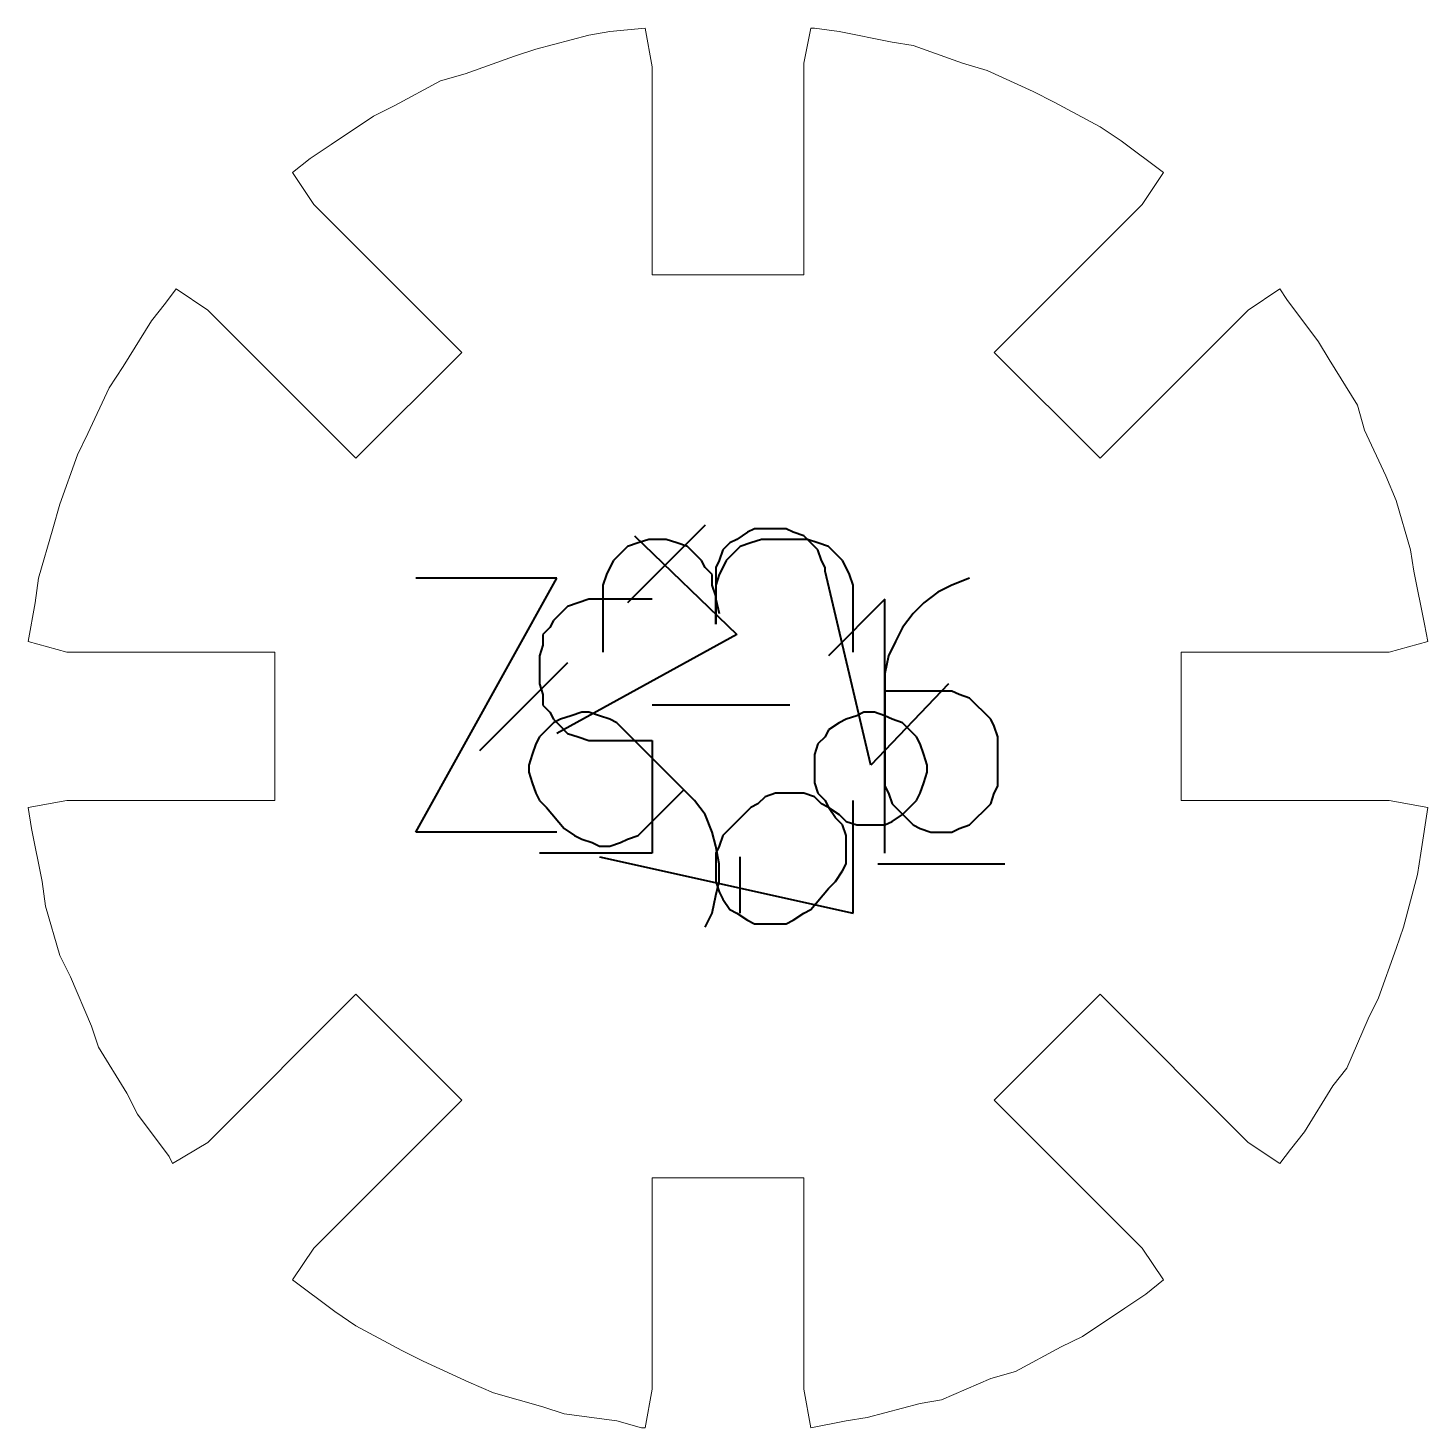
# Model space of a CAD drawing. Header units: centimetres. Extents: x -9.8 to 7.1, y -12.4 to 11.9.
# Drawn here: x -5.505 to -1.534, y -8.084 to -4.114 of the extents above; entities that cross this region are included whole.
import ezdxf

# ---------------------------------------------------------------- set-up
doc = ezdxf.new("R2010")
doc.units = ezdxf.units.CM
doc.header["$MEASUREMENT"] = 0
doc.layers.add('layer 1', color=7, linetype='Continuous')

msp = doc.modelspace()

# ---------------------------------------------------------------- linework, layer by layer
at = {"layer": 'layer 1', "color": 5, "lineweight": 13}
for points in [[(-3.85463, -4.12397), (-3.85463, -4.12397), (-3.91469, -4.13402), (-3.91469, -4.13402)], [(-3.75462, -4.11392), (-3.75462, -4.11392), (-3.85463, -4.12397), (-3.85463, -4.12397)], [(-3.73451, -4.22398), (-3.73451, -4.22398), (-3.75462, -4.11392), (-3.75462, -4.11392)], [(-3.28472, -4.11392), (-3.28472, -4.11392), (-3.30456, -4.21393), (-3.30456, -4.21393)], [(-3.27466, -4.11392), (-3.27466, -4.11392), (-3.28472, -4.11392), (-3.28472, -4.11392)], [(-3.20455, -4.12397), (-3.20455, -4.12397), (-3.27466, -4.11392), (-3.27466, -4.11392)], [(-3.05453, -4.15387), (-3.05453, -4.15387), (-3.20455, -4.12397), (-3.20455, -4.12397)], [(-3.91469, -4.13402), (-3.91469, -4.13402), (-4.06471, -4.17398), (-4.06471, -4.17398)], [(-2.99447, -4.16392), (-2.99447, -4.16392), (-3.05453, -4.15387), (-3.05453, -4.15387)], [(-2.8545, -4.21393), (-2.8545, -4.21393), (-2.99447, -4.16392), (-2.99447, -4.16392)], [(-4.12477, -4.19408), (-4.12477, -4.19408), (-4.26473, -4.24409), (-4.26473, -4.24409)], [(-4.06471, -4.17398), (-4.06471, -4.17398), (-4.12477, -4.19408), (-4.12477, -4.19408)], [(-4.26473, -4.24409), (-4.26473, -4.24409), (-4.33458, -4.26393), (-4.33458, -4.26393)], [(-3.73451, -4.814), (-3.73451, -4.814), (-3.73451, -4.22398), (-3.73451, -4.22398)], [(-3.30456, -4.21393), (-3.30456, -4.21393), (-3.30456, -4.814), (-3.30456, -4.814)], [(-2.78465, -4.23404), (-2.78465, -4.23404), (-2.8545, -4.21393), (-2.8545, -4.21393)], [(-2.65448, -4.2941), (-2.65448, -4.2941), (-2.78465, -4.23404), (-2.78465, -4.23404)], [(-4.33458, -4.26393), (-4.33458, -4.26393), (-4.46476, -4.33405), (-4.46476, -4.33405)], [(-2.59468, -4.324), (-2.59468, -4.324), (-2.65448, -4.2941), (-2.65448, -4.2941)], [(-2.46451, -4.39411), (-2.46451, -4.39411), (-2.59468, -4.324), (-2.59468, -4.324)], [(-4.52482, -4.36395), (-4.52482, -4.36395), (-4.64467, -4.44412), (-4.64467, -4.44412)], [(-4.46476, -4.33405), (-4.46476, -4.33405), (-4.52482, -4.36395), (-4.52482, -4.36395)], [(-2.40445, -4.43406), (-2.40445, -4.43406), (-2.46451, -4.39411), (-2.46451, -4.39411)], [(-4.64467, -4.44412), (-4.64467, -4.44412), (-4.70473, -4.48407), (-4.70473, -4.48407)], [(-2.28459, -4.52402), (-2.28459, -4.52402), (-2.40445, -4.43406), (-2.40445, -4.43406)], [(-4.70473, -4.48407), (-4.70473, -4.48407), (-4.75474, -4.52402), (-4.75474, -4.52402)], [(-4.75474, -4.52402), (-4.75474, -4.52402), (-4.69468, -4.61398), (-4.69468, -4.61398)], [(-2.34465, -4.61398), (-2.34465, -4.61398), (-2.28459, -4.52402), (-2.28459, -4.52402)], [(-2.28459, -4.52402), (-2.28459, -4.52402), (-2.28459, -4.52402), (-2.28459, -4.52402)], [(-4.69468, -4.61398), (-4.69468, -4.61398), (-4.27479, -5.03414), (-4.27479, -5.03414)], [(-2.76454, -5.03414), (-2.76454, -5.03414), (-2.34465, -4.61398), (-2.34465, -4.61398)], [(-3.30456, -4.814), (-3.30456, -4.814), (-3.73451, -4.814), (-3.73451, -4.814)], [(-5.08468, -4.85395), (-5.08468, -4.85395), (-5.11484, -4.89391), (-5.11484, -4.89391)], [(-4.99472, -4.91402), (-4.99472, -4.91402), (-5.08468, -4.85395), (-5.08468, -4.85395)], [(-1.95439, -4.85395), (-1.95439, -4.85395), (-2.04461, -4.91402), (-2.04461, -4.91402)], [(-1.93455, -4.88412), (-1.93455, -4.88412), (-1.95439, -4.85395), (-1.95439, -4.85395)], [(-5.11484, -4.89391), (-5.11484, -4.89391), (-5.15479, -4.94391), (-5.15479, -4.94391)], [(-4.57482, -5.33391), (-4.57482, -5.33391), (-4.99472, -4.91402), (-4.99472, -4.91402)], [(-2.04461, -4.91402), (-2.04461, -4.91402), (-2.46451, -5.33391), (-2.46451, -5.33391)], [(-1.84459, -5.00397), (-1.84459, -5.00397), (-1.93455, -4.88412), (-1.93455, -4.88412)], [(-5.15479, -4.94391), (-5.15479, -4.94391), (-5.23469, -5.07409), (-5.23469, -5.07409)], [(-4.27479, -5.03414), (-4.27479, -5.03414), (-4.57482, -5.33391), (-4.57482, -5.33391)], [(-2.46451, -5.33391), (-2.46451, -5.33391), (-2.76454, -5.03414), (-2.76454, -5.03414)], [(-1.81443, -5.05398), (-1.81443, -5.05398), (-1.84459, -5.00397), (-1.84459, -5.00397)], [(-5.23469, -5.07409), (-5.23469, -5.07409), (-5.27465, -5.13388), (-5.27465, -5.13388)], [(-1.73452, -5.18389), (-1.73452, -5.18389), (-1.81443, -5.05398), (-1.81443, -5.05398)], [(-5.27465, -5.13388), (-5.27465, -5.13388), (-5.33471, -5.26406), (-5.33471, -5.26406)], [(-1.71441, -5.254), (-1.71441, -5.254), (-1.73452, -5.18389), (-1.73452, -5.18389)], [(-5.33471, -5.26406), (-5.33471, -5.26406), (-5.36487, -5.32412), (-5.36487, -5.32412)], [(-1.65435, -5.38392), (-1.65435, -5.38392), (-1.71441, -5.254), (-1.71441, -5.254)], [(-5.36487, -5.32412), (-5.36487, -5.32412), (-5.41488, -5.46408), (-5.41488, -5.46408)], [(-1.62445, -5.45403), (-1.62445, -5.45403), (-1.65435, -5.38392), (-1.65435, -5.38392)], [(-5.41488, -5.46408), (-5.41488, -5.46408), (-5.43472, -5.53393), (-5.43472, -5.53393)], [(-1.5845, -5.594), (-1.5845, -5.594), (-1.62445, -5.45403), (-1.62445, -5.45403)], [(-5.43472, -5.53393), (-5.43472, -5.53393), (-5.47467, -5.6739), (-5.47467, -5.6739)], [(-1.57445, -5.65406), (-1.57445, -5.65406), (-1.5845, -5.594), (-1.5845, -5.594)], [(-5.47467, -5.6739), (-5.47467, -5.6739), (-5.48473, -5.74401), (-5.48473, -5.74401)], [(-1.54455, -5.80407), (-1.54455, -5.80407), (-1.57445, -5.65406), (-1.57445, -5.65406)], [(-5.48473, -5.74401), (-5.48473, -5.74401), (-5.50483, -5.85408), (-5.50483, -5.85408)], [(-1.5345, -5.85408), (-1.5345, -5.85408), (-1.54455, -5.80407), (-1.54455, -5.80407)], [(-5.50483, -5.85408), (-5.50483, -5.85408), (-5.39477, -5.88398), (-5.39477, -5.88398)], [(-1.64456, -5.88398), (-1.64456, -5.88398), (-1.5345, -5.85408), (-1.5345, -5.85408)], [(-5.39477, -5.88398), (-5.39477, -5.88398), (-4.80475, -5.88398), (-4.80475, -5.88398)], [(-4.80475, -5.88398), (-4.80475, -5.88398), (-4.80475, -6.30414), (-4.80475, -6.30414)], [(-2.23458, -6.30414), (-2.23458, -6.30414), (-2.23458, -5.88398), (-2.23458, -5.88398)], [(-2.23458, -5.88398), (-2.23458, -5.88398), (-1.64456, -5.88398), (-1.64456, -5.88398)], [(-5.39477, -6.30414), (-5.39477, -6.30414), (-5.50483, -6.32398), (-5.50483, -6.32398)], [(-4.80475, -6.30414), (-4.80475, -6.30414), (-5.39477, -6.30414), (-5.39477, -6.30414)], [(-1.64456, -6.30414), (-1.64456, -6.30414), (-2.23458, -6.30414), (-2.23458, -6.30414)], [(-1.5345, -6.32398), (-1.5345, -6.32398), (-1.64456, -6.30414), (-1.64456, -6.30414)], [(-5.50483, -6.32398), (-5.50483, -6.32398), (-5.49478, -6.38404), (-5.49478, -6.38404)], [(-1.5546, -6.45416), (-1.5546, -6.45416), (-1.5345, -6.32398), (-1.5345, -6.32398)], [(-5.49478, -6.38404), (-5.49478, -6.38404), (-5.46488, -6.53406), (-5.46488, -6.53406)], [(-1.56439, -6.51395), (-1.56439, -6.51395), (-1.5546, -6.45416), (-1.5546, -6.45416)], [(-5.46488, -6.53406), (-5.46488, -6.53406), (-5.45483, -6.60417), (-5.45483, -6.60417)], [(-1.60435, -6.66397), (-1.60435, -6.66397), (-1.56439, -6.51395), (-1.56439, -6.51395)], [(-5.45483, -6.60417), (-5.45483, -6.60417), (-5.41488, -6.74414), (-5.41488, -6.74414)], [(-1.62445, -6.72403), (-1.62445, -6.72403), (-1.60435, -6.66397), (-1.60435, -6.66397)], [(-5.41488, -6.74414), (-5.41488, -6.74414), (-5.38471, -6.8042), (-5.38471, -6.8042)], [(-1.67446, -6.864), (-1.67446, -6.864), (-1.62445, -6.72403), (-1.62445, -6.72403)], [(-5.38471, -6.8042), (-5.38471, -6.8042), (-5.32465, -6.94416), (-5.32465, -6.94416)], [(-4.99472, -7.2741), (-4.99472, -7.2741), (-4.57482, -6.85394), (-4.57482, -6.85394)], [(-4.57482, -6.85394), (-4.57482, -6.85394), (-4.27479, -7.15398), (-4.27479, -7.15398)], [(-2.76454, -7.15398), (-2.76454, -7.15398), (-2.46451, -6.85394), (-2.46451, -6.85394)], [(-2.46451, -6.85394), (-2.46451, -6.85394), (-2.04461, -7.2741), (-2.04461, -7.2741)], [(-1.70436, -6.92406), (-1.70436, -6.92406), (-1.67446, -6.864), (-1.67446, -6.864)], [(-5.32465, -6.94416), (-5.32465, -6.94416), (-5.30481, -7.00396), (-5.30481, -7.00396)], [(-1.76442, -7.06402), (-1.76442, -7.06402), (-1.70436, -6.92406), (-1.70436, -6.92406)], [(-5.30481, -7.00396), (-5.30481, -7.00396), (-5.22464, -7.13414), (-5.22464, -7.13414)], [(-1.80437, -7.11403), (-1.80437, -7.11403), (-1.76442, -7.06402), (-1.76442, -7.06402)], [(-5.22464, -7.13414), (-5.22464, -7.13414), (-5.19474, -7.19419), (-5.19474, -7.19419)], [(-1.88454, -7.2442), (-1.88454, -7.2442), (-1.80437, -7.11403), (-1.80437, -7.11403)], [(-4.27479, -7.15398), (-4.27479, -7.15398), (-4.69468, -7.57414), (-4.69468, -7.57414)], [(-2.34465, -7.57414), (-2.34465, -7.57414), (-2.76454, -7.15398), (-2.76454, -7.15398)], [(-5.19474, -7.19419), (-5.19474, -7.19419), (-5.10478, -7.31405), (-5.10478, -7.31405)], [(-1.92449, -7.29421), (-1.92449, -7.29421), (-1.88454, -7.2442), (-1.88454, -7.2442)], [(-5.09473, -7.33416), (-5.09473, -7.33416), (-4.99472, -7.2741), (-4.99472, -7.2741)], [(-2.04461, -7.2741), (-2.04461, -7.2741), (-1.95439, -7.33416), (-1.95439, -7.33416)], [(-1.95439, -7.33416), (-1.95439, -7.33416), (-1.92449, -7.29421), (-1.92449, -7.29421)], [(-5.10478, -7.31405), (-5.10478, -7.31405), (-5.09473, -7.33416), (-5.09473, -7.33416)], [(-3.73451, -7.97419), (-3.73451, -7.97419), (-3.73451, -7.37411), (-3.73451, -7.37411)], [(-3.73451, -7.37411), (-3.73451, -7.37411), (-3.30456, -7.37411), (-3.30456, -7.37411)], [(-3.30456, -7.37411), (-3.30456, -7.37411), (-3.30456, -7.97419), (-3.30456, -7.97419)], [(-4.69468, -7.57414), (-4.69468, -7.57414), (-4.75474, -7.6641), (-4.75474, -7.6641)], [(-2.28459, -7.6641), (-2.28459, -7.6641), (-2.34465, -7.57414), (-2.34465, -7.57414)], [(-4.75474, -7.6641), (-4.75474, -7.6641), (-4.75474, -7.6641), (-4.75474, -7.6641)], [(-4.75474, -7.6641), (-4.75474, -7.6641), (-4.63462, -7.75405), (-4.63462, -7.75405)], [(-2.3346, -7.70405), (-2.3346, -7.70405), (-2.28459, -7.6641), (-2.28459, -7.6641)], [(-2.39466, -7.744), (-2.39466, -7.744), (-2.3346, -7.70405), (-2.3346, -7.70405)], [(-4.63462, -7.75405), (-4.63462, -7.75405), (-4.57482, -7.794), (-4.57482, -7.794)], [(-2.51451, -7.82417), (-2.51451, -7.82417), (-2.39466, -7.744), (-2.39466, -7.744)], [(-4.57482, -7.794), (-4.57482, -7.794), (-4.44465, -7.86412), (-4.44465, -7.86412)], [(-2.70448, -7.92418), (-2.70448, -7.92418), (-2.57457, -7.85407), (-2.57457, -7.85407)], [(-2.57457, -7.85407), (-2.57457, -7.85407), (-2.51451, -7.82417), (-2.51451, -7.82417)], [(-4.44465, -7.86412), (-4.44465, -7.86412), (-4.38459, -7.89402), (-4.38459, -7.89402)], [(-4.38459, -7.89402), (-4.38459, -7.89402), (-4.25468, -7.95408), (-4.25468, -7.95408)], [(-2.7746, -7.94402), (-2.7746, -7.94402), (-2.70448, -7.92418), (-2.70448, -7.92418)], [(-4.25468, -7.95408), (-4.25468, -7.95408), (-4.18456, -7.98424), (-4.18456, -7.98424)], [(-3.75462, -8.08399), (-3.75462, -8.08399), (-3.73451, -7.97419), (-3.73451, -7.97419)], [(-3.30456, -7.97419), (-3.30456, -7.97419), (-3.28472, -8.08399), (-3.28472, -8.08399)], [(-2.91456, -8.00408), (-2.91456, -8.00408), (-2.7746, -7.94402), (-2.7746, -7.94402)], [(-4.18456, -7.98424), (-4.18456, -7.98424), (-4.0446, -8.02419), (-4.0446, -8.02419)], [(-3.12464, -8.05409), (-3.12464, -8.05409), (-2.97462, -8.01414), (-2.97462, -8.01414)], [(-2.97462, -8.01414), (-2.97462, -8.01414), (-2.91456, -8.00408), (-2.91456, -8.00408)], [(-4.0446, -8.02419), (-4.0446, -8.02419), (-3.98454, -8.04404), (-3.98454, -8.04404)], [(-3.98454, -8.04404), (-3.98454, -8.04404), (-3.83452, -8.06414), (-3.83452, -8.06414)], [(-3.1847, -8.06414), (-3.1847, -8.06414), (-3.12464, -8.05409), (-3.12464, -8.05409)], [(-3.83452, -8.06414), (-3.83452, -8.06414), (-3.76467, -8.08399), (-3.76467, -8.08399)], [(-3.76467, -8.08399), (-3.76467, -8.08399), (-3.75462, -8.08399), (-3.75462, -8.08399)], [(-3.28472, -8.08399), (-3.28472, -8.08399), (-3.1847, -8.06414), (-3.1847, -8.06414)]]:
    msp.add_open_spline(points, degree=3, dxfattribs=at)
at = {"layer": 'layer 1', "color": 1, "lineweight": 40}
for points in [[(-3.58475, -5.52414), (-3.58475, -5.52414), (-3.80462, -5.74401), (-3.80462, -5.74401)], [(-3.78451, -5.55404), (-3.78451, -5.55404), (-3.49453, -5.83397), (-3.49453, -5.83397)], [(-3.46463, -5.54399), (-3.46463, -5.54399), (-3.49453, -5.5641), (-3.49453, -5.5641)], [(-3.44452, -5.53393), (-3.44452, -5.53393), (-3.46463, -5.54399), (-3.46463, -5.54399)], [(-3.41463, -5.53393), (-3.41463, -5.53393), (-3.44452, -5.53393), (-3.44452, -5.53393)], [(-3.44452, -5.53393), (-3.44452, -5.53393), (-3.44452, -5.53393), (-3.44452, -5.53393)], [(-3.38473, -5.53393), (-3.38473, -5.53393), (-3.41463, -5.53393), (-3.41463, -5.53393)], [(-3.35456, -5.53393), (-3.35456, -5.53393), (-3.38473, -5.53393), (-3.38473, -5.53393)], [(-3.33472, -5.54399), (-3.33472, -5.54399), (-3.35456, -5.53393), (-3.35456, -5.53393)], [(-3.30456, -5.55404), (-3.30456, -5.55404), (-3.33472, -5.54399), (-3.33472, -5.54399)], [(-3.28472, -5.57415), (-3.28472, -5.57415), (-3.30456, -5.55404), (-3.30456, -5.55404)], [(-3.80462, -5.58394), (-3.80462, -5.58394), (-3.82473, -5.60405), (-3.82473, -5.60405)], [(-3.77472, -5.57415), (-3.77472, -5.57415), (-3.80462, -5.58394), (-3.80462, -5.58394)], [(-3.74456, -5.5641), (-3.74456, -5.5641), (-3.77472, -5.57415), (-3.77472, -5.57415)], [(-3.71466, -5.5641), (-3.71466, -5.5641), (-3.74456, -5.5641), (-3.74456, -5.5641)], [(-3.69455, -5.5641), (-3.69455, -5.5641), (-3.71466, -5.5641), (-3.71466, -5.5641)], [(-3.71466, -5.5641), (-3.71466, -5.5641), (-3.71466, -5.5641), (-3.71466, -5.5641)], [(-3.66466, -5.57415), (-3.66466, -5.57415), (-3.69455, -5.5641), (-3.69455, -5.5641)], [(-3.63476, -5.58394), (-3.63476, -5.58394), (-3.66466, -5.57415), (-3.66466, -5.57415)], [(-3.61465, -5.60405), (-3.61465, -5.60405), (-3.63476, -5.58394), (-3.63476, -5.58394)], [(-3.53475, -5.594), (-3.53475, -5.594), (-3.54454, -5.62416), (-3.54454, -5.62416)], [(-3.51464, -5.57415), (-3.51464, -5.57415), (-3.53475, -5.594), (-3.53475, -5.594)], [(-3.49453, -5.5641), (-3.49453, -5.5641), (-3.51464, -5.57415), (-3.51464, -5.57415)], [(-3.48474, -5.58394), (-3.48474, -5.58394), (-3.50458, -5.60405), (-3.50458, -5.60405)], [(-3.45458, -5.57415), (-3.45458, -5.57415), (-3.48474, -5.58394), (-3.48474, -5.58394)], [(-3.42468, -5.5641), (-3.42468, -5.5641), (-3.45458, -5.57415), (-3.45458, -5.57415)], [(-3.40457, -5.5641), (-3.40457, -5.5641), (-3.42468, -5.5641), (-3.42468, -5.5641)], [(-3.31461, -5.5641), (-3.31461, -5.5641), (-3.40457, -5.5641), (-3.40457, -5.5641)], [(-3.40457, -5.5641), (-3.40457, -5.5641), (-3.40457, -5.5641), (-3.40457, -5.5641)], [(-3.2945, -5.5641), (-3.2945, -5.5641), (-3.31461, -5.5641), (-3.31461, -5.5641)], [(-3.26461, -5.57415), (-3.26461, -5.57415), (-3.2945, -5.5641), (-3.2945, -5.5641)], [(-3.26461, -5.594), (-3.26461, -5.594), (-3.28472, -5.57415), (-3.28472, -5.57415)], [(-3.23471, -5.58394), (-3.23471, -5.58394), (-3.26461, -5.57415), (-3.26461, -5.57415)], [(-3.25455, -5.62416), (-3.25455, -5.62416), (-3.26461, -5.594), (-3.26461, -5.594)], [(-3.2146, -5.60405), (-3.2146, -5.60405), (-3.23471, -5.58394), (-3.23471, -5.58394)], [(-3.84457, -5.62416), (-3.84457, -5.62416), (-3.85463, -5.644), (-3.85463, -5.644)], [(-3.82473, -5.60405), (-3.82473, -5.60405), (-3.84457, -5.62416), (-3.84457, -5.62416)], [(-3.59454, -5.62416), (-3.59454, -5.62416), (-3.61465, -5.60405), (-3.61465, -5.60405)], [(-3.58475, -5.644), (-3.58475, -5.644), (-3.59454, -5.62416), (-3.59454, -5.62416)], [(-3.54454, -5.62416), (-3.54454, -5.62416), (-3.55459, -5.644), (-3.55459, -5.644)], [(-3.52469, -5.62416), (-3.52469, -5.62416), (-3.53475, -5.644), (-3.53475, -5.644)], [(-3.50458, -5.60405), (-3.50458, -5.60405), (-3.52469, -5.62416), (-3.52469, -5.62416)], [(-3.2445, -5.644), (-3.2445, -5.644), (-3.25455, -5.62416), (-3.25455, -5.62416)], [(-3.19449, -5.62416), (-3.19449, -5.62416), (-3.2146, -5.60405), (-3.2146, -5.60405)], [(-3.1847, -5.644), (-3.1847, -5.644), (-3.19449, -5.62416), (-3.19449, -5.62416)], [(-4.4047, -6.3941), (-4.4047, -6.3941), (-4.00465, -5.6739), (-4.00465, -5.6739)], [(-4.00465, -5.6739), (-4.00465, -5.6739), (-4.4047, -5.6739), (-4.4047, -5.6739)], [(-3.86468, -5.66411), (-3.86468, -5.66411), (-3.87474, -5.69401), (-3.87474, -5.69401)], [(-3.85463, -5.644), (-3.85463, -5.644), (-3.86468, -5.66411), (-3.86468, -5.66411)], [(-3.56464, -5.66411), (-3.56464, -5.66411), (-3.58475, -5.644), (-3.58475, -5.644)], [(-3.56464, -5.69401), (-3.56464, -5.69401), (-3.56464, -5.66411), (-3.56464, -5.66411)], [(-3.55459, -5.644), (-3.55459, -5.644), (-3.55459, -5.6739), (-3.55459, -5.6739)], [(-3.54454, -5.66411), (-3.54454, -5.66411), (-3.55459, -5.69401), (-3.55459, -5.69401)], [(-3.55459, -5.6739), (-3.55459, -5.6739), (-3.55459, -5.70406), (-3.55459, -5.70406)], [(-3.53475, -5.644), (-3.53475, -5.644), (-3.54454, -5.66411), (-3.54454, -5.66411)], [(-3.2445, -5.65406), (-3.2445, -5.65406), (-3.2445, -5.644), (-3.2445, -5.644)], [(-3.2445, -5.644), (-3.2445, -5.644), (-3.2445, -5.644), (-3.2445, -5.644)], [(-3.11459, -6.20412), (-3.11459, -6.20412), (-3.2445, -5.65406), (-3.2445, -5.65406)], [(-3.2445, -5.65406), (-3.2445, -5.65406), (-3.2445, -5.65406), (-3.2445, -5.65406)], [(-3.2445, -5.65406), (-3.2445, -5.65406), (-3.2445, -5.65406), (-3.2445, -5.65406)], [(-3.2445, -5.65406), (-3.2445, -5.65406), (-3.2445, -5.65406), (-3.2445, -5.65406)], [(-3.2445, -5.65406), (-3.2445, -5.65406), (-3.2445, -5.65406), (-3.2445, -5.65406)], [(-3.2445, -5.65406), (-3.2445, -5.65406), (-3.2445, -5.65406), (-3.2445, -5.65406)], [(-3.2445, -5.65406), (-3.2445, -5.65406), (-3.2445, -5.65406), (-3.2445, -5.65406)], [(-3.2445, -5.65406), (-3.2445, -5.65406), (-3.2445, -5.65406), (-3.2445, -5.65406)], [(-3.2445, -5.65406), (-3.2445, -5.65406), (-3.2445, -5.65406), (-3.2445, -5.65406)], [(-3.2445, -5.65406), (-3.2445, -5.65406), (-3.2445, -5.65406), (-3.2445, -5.65406)], [(-3.17465, -5.66411), (-3.17465, -5.66411), (-3.1847, -5.644), (-3.1847, -5.644)], [(-3.16459, -5.69401), (-3.16459, -5.69401), (-3.17465, -5.66411), (-3.17465, -5.66411)], [(-2.83466, -5.6739), (-2.83466, -5.6739), (-2.88466, -5.69401), (-2.88466, -5.69401)], [(-2.83466, -5.6739), (-2.83466, -5.6739), (-2.83466, -5.6739), (-2.83466, -5.6739)], [(-3.87474, -5.69401), (-3.87474, -5.69401), (-3.87474, -5.72391), (-3.87474, -5.72391)], [(-3.55459, -5.72391), (-3.55459, -5.72391), (-3.56464, -5.69401), (-3.56464, -5.69401)], [(-3.55459, -5.69401), (-3.55459, -5.69401), (-3.55459, -5.72391), (-3.55459, -5.72391)], [(-3.55459, -5.70406), (-3.55459, -5.70406), (-3.55459, -5.73396), (-3.55459, -5.73396)], [(-3.16459, -5.72391), (-3.16459, -5.72391), (-3.16459, -5.69401), (-3.16459, -5.69401)], [(-2.92462, -5.71412), (-2.92462, -5.71412), (-2.96457, -5.74401), (-2.96457, -5.74401)], [(-2.88466, -5.69401), (-2.88466, -5.69401), (-2.92462, -5.71412), (-2.92462, -5.71412)], [(-3.97475, -5.75407), (-3.97475, -5.75407), (-3.99459, -5.77391), (-3.99459, -5.77391)], [(-3.94459, -5.74401), (-3.94459, -5.74401), (-3.97475, -5.75407), (-3.97475, -5.75407)], [(-3.91469, -5.73396), (-3.91469, -5.73396), (-3.94459, -5.74401), (-3.94459, -5.74401)], [(-3.89458, -5.73396), (-3.89458, -5.73396), (-3.91469, -5.73396), (-3.91469, -5.73396)], [(-3.73451, -5.73396), (-3.73451, -5.73396), (-3.89458, -5.73396), (-3.89458, -5.73396)], [(-3.89458, -5.73396), (-3.89458, -5.73396), (-3.89458, -5.73396), (-3.89458, -5.73396)], [(-3.87474, -5.72391), (-3.87474, -5.72391), (-3.87474, -5.88398), (-3.87474, -5.88398)], [(-3.55459, -5.72391), (-3.55459, -5.72391), (-3.55459, -5.80407), (-3.55459, -5.80407)], [(-3.55459, -5.80407), (-3.55459, -5.80407), (-3.55459, -5.72391), (-3.55459, -5.72391)], [(-3.55459, -5.72391), (-3.55459, -5.72391), (-3.55459, -5.72391), (-3.55459, -5.72391)], [(-3.55459, -5.73396), (-3.55459, -5.73396), (-3.54454, -5.77391), (-3.54454, -5.77391)], [(-3.07464, -5.73396), (-3.07464, -5.73396), (-3.23471, -5.89403), (-3.23471, -5.89403)], [(-3.16459, -5.88398), (-3.16459, -5.88398), (-3.16459, -5.72391), (-3.16459, -5.72391)], [(-3.16459, -5.72391), (-3.16459, -5.72391), (-3.16459, -5.72391), (-3.16459, -5.72391)], [(-3.07464, -6.45416), (-3.07464, -6.45416), (-3.07464, -5.73396), (-3.07464, -5.73396)], [(-2.96457, -5.74401), (-2.96457, -5.74401), (-2.99447, -5.77391), (-2.99447, -5.77391)], [(-4.0147, -5.79402), (-4.0147, -5.79402), (-4.02475, -5.81413), (-4.02475, -5.81413)], [(-3.99459, -5.77391), (-3.99459, -5.77391), (-4.0147, -5.79402), (-4.0147, -5.79402)], [(-2.99447, -5.77391), (-2.99447, -5.77391), (-3.02463, -5.81413), (-3.02463, -5.81413)], [(-4.02475, -5.81413), (-4.02475, -5.81413), (-4.0446, -5.83397), (-4.0446, -5.83397)], [(-4.0446, -5.83397), (-4.0446, -5.83397), (-4.0446, -5.86414), (-4.0446, -5.86414)], [(-3.49453, -5.83397), (-3.49453, -5.83397), (-4.00465, -6.11417), (-4.00465, -6.11417)], [(-3.02463, -5.81413), (-3.02463, -5.81413), (-3.04447, -5.85408), (-3.04447, -5.85408)], [(-4.0446, -5.86414), (-4.0446, -5.86414), (-4.05465, -5.89403), (-4.05465, -5.89403)], [(-3.04447, -5.85408), (-3.04447, -5.85408), (-3.06458, -5.89403), (-3.06458, -5.89403)], [(-3.97475, -5.91414), (-3.97475, -5.91414), (-4.22478, -6.16417), (-4.22478, -6.16417)], [(-4.05465, -5.89403), (-4.05465, -5.89403), (-4.05465, -5.97394), (-4.05465, -5.97394)], [(-3.06458, -5.89403), (-3.06458, -5.89403), (-3.07464, -5.94404), (-3.07464, -5.94404)], [(-3.07464, -5.94404), (-3.07464, -5.94404), (-3.07464, -5.99405), (-3.07464, -5.99405)], [(-4.05465, -5.97394), (-4.05465, -5.97394), (-4.05465, -5.97394), (-4.05465, -5.97394)], [(-4.05465, -5.97394), (-4.05465, -5.97394), (-4.0446, -6.0041), (-4.0446, -6.0041)], [(-2.89445, -5.97394), (-2.89445, -5.97394), (-3.11459, -6.20412), (-3.11459, -6.20412)], [(-3.07464, -5.99405), (-3.07464, -5.99405), (-3.07464, -6.23402), (-3.07464, -6.23402)], [(-2.91456, -5.99405), (-2.91456, -5.99405), (-3.07464, -5.99405), (-3.07464, -5.99405)], [(-2.88466, -5.99405), (-2.88466, -5.99405), (-2.91456, -5.99405), (-2.91456, -5.99405)], [(-2.86456, -6.0041), (-2.86456, -6.0041), (-2.88466, -5.99405), (-2.88466, -5.99405)], [(-4.0446, -6.0041), (-4.0446, -6.0041), (-4.0446, -6.034), (-4.0446, -6.034)], [(-4.0446, -6.034), (-4.0446, -6.034), (-4.02475, -6.05411), (-4.02475, -6.05411)], [(-3.34451, -6.034), (-3.34451, -6.034), (-3.73451, -6.034), (-3.73451, -6.034)], [(-2.83466, -6.01415), (-2.83466, -6.01415), (-2.86456, -6.0041), (-2.86456, -6.0041)], [(-2.81455, -6.034), (-2.81455, -6.034), (-2.83466, -6.01415), (-2.83466, -6.01415)], [(-2.79444, -6.05411), (-2.79444, -6.05411), (-2.81455, -6.034), (-2.81455, -6.034)], [(-4.02475, -6.05411), (-4.02475, -6.05411), (-4.0147, -6.07395), (-4.0147, -6.07395)], [(-4.0147, -6.07395), (-4.0147, -6.07395), (-3.99459, -6.09406), (-3.99459, -6.09406)], [(-3.99459, -6.07395), (-3.99459, -6.07395), (-4.0147, -6.084), (-4.0147, -6.084)], [(-3.96469, -6.06416), (-3.96469, -6.06416), (-3.99459, -6.07395), (-3.99459, -6.07395)], [(-3.93453, -6.05411), (-3.93453, -6.05411), (-3.96469, -6.06416), (-3.96469, -6.06416)], [(-3.91469, -6.05411), (-3.91469, -6.05411), (-3.93453, -6.05411), (-3.93453, -6.05411)], [(-3.88453, -6.06416), (-3.88453, -6.06416), (-3.91469, -6.05411), (-3.91469, -6.05411)], [(-3.85463, -6.07395), (-3.85463, -6.07395), (-3.88453, -6.06416), (-3.88453, -6.06416)], [(-3.83452, -6.084), (-3.83452, -6.084), (-3.85463, -6.07395), (-3.85463, -6.07395)], [(-3.1847, -6.07395), (-3.1847, -6.07395), (-3.20455, -6.084), (-3.20455, -6.084)], [(-3.15454, -6.06416), (-3.15454, -6.06416), (-3.1847, -6.07395), (-3.1847, -6.07395)], [(-3.1347, -6.05411), (-3.1347, -6.05411), (-3.15454, -6.06416), (-3.15454, -6.06416)], [(-3.10453, -6.05411), (-3.10453, -6.05411), (-3.1347, -6.05411), (-3.1347, -6.05411)], [(-3.07464, -6.06416), (-3.07464, -6.06416), (-3.10453, -6.05411), (-3.10453, -6.05411)], [(-3.05453, -6.07395), (-3.05453, -6.07395), (-3.07464, -6.06416), (-3.07464, -6.06416)], [(-3.02463, -6.084), (-3.02463, -6.084), (-3.05453, -6.07395), (-3.05453, -6.07395)], [(-2.7746, -6.07395), (-2.7746, -6.07395), (-2.79444, -6.05411), (-2.79444, -6.05411)], [(-2.76454, -6.09406), (-2.76454, -6.09406), (-2.7746, -6.07395), (-2.7746, -6.07395)], [(-4.03454, -6.10411), (-4.03454, -6.10411), (-4.05465, -6.12395), (-4.05465, -6.12395)], [(-4.0147, -6.084), (-4.0147, -6.084), (-4.03454, -6.10411), (-4.03454, -6.10411)], [(-4.03454, -6.10411), (-4.03454, -6.10411), (-4.03454, -6.10411), (-4.03454, -6.10411)], [(-3.99459, -6.09406), (-3.99459, -6.09406), (-3.97475, -6.11417), (-3.97475, -6.11417)], [(-3.97475, -6.11417), (-3.97475, -6.11417), (-3.94459, -6.12395), (-3.94459, -6.12395)], [(-3.81468, -6.10411), (-3.81468, -6.10411), (-3.83452, -6.084), (-3.83452, -6.084)], [(-3.64455, -6.27397), (-3.64455, -6.27397), (-3.81468, -6.10411), (-3.81468, -6.10411)], [(-3.81468, -6.10411), (-3.81468, -6.10411), (-3.81468, -6.10411), (-3.81468, -6.10411)], [(-3.23471, -6.10411), (-3.23471, -6.10411), (-3.2445, -6.12395), (-3.2445, -6.12395)], [(-3.20455, -6.084), (-3.20455, -6.084), (-3.23471, -6.10411), (-3.23471, -6.10411)], [(-3.23471, -6.10411), (-3.23471, -6.10411), (-3.23471, -6.10411), (-3.23471, -6.10411)], [(-3.00452, -6.10411), (-3.00452, -6.10411), (-3.02463, -6.084), (-3.02463, -6.084)], [(-2.98468, -6.12395), (-2.98468, -6.12395), (-3.00452, -6.10411), (-3.00452, -6.10411)], [(-3.00452, -6.10411), (-3.00452, -6.10411), (-3.00452, -6.10411), (-3.00452, -6.10411)], [(-2.75449, -6.12395), (-2.75449, -6.12395), (-2.76454, -6.09406), (-2.76454, -6.09406)], [(-4.06471, -6.14406), (-4.06471, -6.14406), (-4.07476, -6.17396), (-4.07476, -6.17396)], [(-4.05465, -6.12395), (-4.05465, -6.12395), (-4.06471, -6.14406), (-4.06471, -6.14406)], [(-3.94459, -6.12395), (-3.94459, -6.12395), (-3.91469, -6.13401), (-3.91469, -6.13401)], [(-3.91469, -6.13401), (-3.91469, -6.13401), (-3.89458, -6.13401), (-3.89458, -6.13401)], [(-3.89458, -6.13401), (-3.89458, -6.13401), (-3.73451, -6.13401), (-3.73451, -6.13401)], [(-3.73451, -6.13401), (-3.73451, -6.13401), (-3.73451, -6.45416), (-3.73451, -6.45416)], [(-3.26461, -6.14406), (-3.26461, -6.14406), (-3.27466, -6.17396), (-3.27466, -6.17396)], [(-3.2445, -6.12395), (-3.2445, -6.12395), (-3.26461, -6.14406), (-3.26461, -6.14406)], [(-2.97462, -6.14406), (-2.97462, -6.14406), (-2.98468, -6.12395), (-2.98468, -6.12395)], [(-2.96457, -6.17396), (-2.96457, -6.17396), (-2.97462, -6.14406), (-2.97462, -6.14406)], [(-2.75449, -6.15412), (-2.75449, -6.15412), (-2.75449, -6.12395), (-2.75449, -6.12395)], [(-4.07476, -6.17396), (-4.07476, -6.17396), (-4.08455, -6.20412), (-4.08455, -6.20412)], [(-3.27466, -6.17396), (-3.27466, -6.17396), (-3.27466, -6.20412), (-3.27466, -6.20412)], [(-2.95452, -6.20412), (-2.95452, -6.20412), (-2.96457, -6.17396), (-2.96457, -6.17396)], [(-2.75449, -6.23402), (-2.75449, -6.23402), (-2.75449, -6.15412), (-2.75449, -6.15412)], [(-2.75449, -6.15412), (-2.75449, -6.15412), (-2.75449, -6.15412), (-2.75449, -6.15412)], [(-4.08455, -6.20412), (-4.08455, -6.20412), (-4.08455, -6.22397), (-4.08455, -6.22397)], [(-4.08455, -6.22397), (-4.08455, -6.22397), (-4.07476, -6.25413), (-4.07476, -6.25413)], [(-3.27466, -6.20412), (-3.27466, -6.20412), (-3.27466, -6.22397), (-3.27466, -6.22397)], [(-3.27466, -6.22397), (-3.27466, -6.22397), (-3.27466, -6.25413), (-3.27466, -6.25413)], [(-2.96457, -6.25413), (-2.96457, -6.25413), (-2.95452, -6.22397), (-2.95452, -6.22397)], [(-2.95452, -6.22397), (-2.95452, -6.22397), (-2.95452, -6.20412), (-2.95452, -6.20412)], [(-4.07476, -6.25413), (-4.07476, -6.25413), (-4.06471, -6.28403), (-4.06471, -6.28403)], [(-3.27466, -6.25413), (-3.27466, -6.25413), (-3.26461, -6.28403), (-3.26461, -6.28403)], [(-3.07464, -6.23402), (-3.07464, -6.23402), (-3.07464, -6.23402), (-3.07464, -6.23402)], [(-3.07464, -6.23402), (-3.07464, -6.23402), (-3.07464, -6.26392), (-3.07464, -6.26392)], [(-3.07464, -6.26392), (-3.07464, -6.26392), (-3.06458, -6.28403), (-3.06458, -6.28403)], [(-2.97462, -6.28403), (-2.97462, -6.28403), (-2.96457, -6.25413), (-2.96457, -6.25413)], [(-2.76454, -6.28403), (-2.76454, -6.28403), (-2.75449, -6.26392), (-2.75449, -6.26392)], [(-2.75449, -6.26392), (-2.75449, -6.26392), (-2.75449, -6.23402), (-2.75449, -6.23402)], [(-4.06471, -6.28403), (-4.06471, -6.28403), (-4.05465, -6.30414), (-4.05465, -6.30414)], [(-4.05465, -6.30414), (-4.05465, -6.30414), (-4.03454, -6.32398), (-4.03454, -6.32398)], [(-3.75462, -6.38404), (-3.75462, -6.38404), (-3.64455, -6.27397), (-3.64455, -6.27397)], [(-3.61465, -6.30414), (-3.61465, -6.30414), (-3.64455, -6.27397), (-3.64455, -6.27397)], [(-3.58475, -6.34409), (-3.58475, -6.34409), (-3.61465, -6.30414), (-3.61465, -6.30414)], [(-3.41463, -6.29408), (-3.41463, -6.29408), (-3.43473, -6.31393), (-3.43473, -6.31393)], [(-3.38473, -6.28403), (-3.38473, -6.28403), (-3.41463, -6.29408), (-3.41463, -6.29408)], [(-3.35456, -6.28403), (-3.35456, -6.28403), (-3.38473, -6.28403), (-3.38473, -6.28403)], [(-3.32467, -6.28403), (-3.32467, -6.28403), (-3.35456, -6.28403), (-3.35456, -6.28403)], [(-3.30456, -6.28403), (-3.30456, -6.28403), (-3.32467, -6.28403), (-3.32467, -6.28403)], [(-3.27466, -6.29408), (-3.27466, -6.29408), (-3.30456, -6.28403), (-3.30456, -6.28403)], [(-3.25455, -6.31393), (-3.25455, -6.31393), (-3.27466, -6.29408), (-3.27466, -6.29408)], [(-3.26461, -6.28403), (-3.26461, -6.28403), (-3.2445, -6.30414), (-3.2445, -6.30414)], [(-3.2445, -6.30414), (-3.2445, -6.30414), (-3.23471, -6.32398), (-3.23471, -6.32398)], [(-3.16459, -6.62402), (-3.16459, -6.62402), (-3.16459, -6.30414), (-3.16459, -6.30414)], [(-3.06458, -6.28403), (-3.06458, -6.28403), (-3.05453, -6.31393), (-3.05453, -6.31393)], [(-3.00452, -6.32398), (-3.00452, -6.32398), (-2.98468, -6.30414), (-2.98468, -6.30414)], [(-2.98468, -6.30414), (-2.98468, -6.30414), (-2.97462, -6.28403), (-2.97462, -6.28403)], [(-2.7746, -6.31393), (-2.7746, -6.31393), (-2.76454, -6.28403), (-2.76454, -6.28403)], [(-4.03454, -6.32398), (-4.03454, -6.32398), (-3.98454, -6.38404), (-3.98454, -6.38404)], [(-3.56464, -6.3941), (-3.56464, -6.3941), (-3.58475, -6.34409), (-3.58475, -6.34409)], [(-3.45458, -6.32398), (-3.45458, -6.32398), (-3.51464, -6.38404), (-3.51464, -6.38404)], [(-3.43473, -6.31393), (-3.43473, -6.31393), (-3.45458, -6.32398), (-3.45458, -6.32398)], [(-3.23471, -6.32398), (-3.23471, -6.32398), (-3.25455, -6.31393), (-3.25455, -6.31393)], [(-3.2146, -6.35414), (-3.2146, -6.35414), (-3.23471, -6.32398), (-3.23471, -6.32398)], [(-3.23471, -6.32398), (-3.23471, -6.32398), (-3.23471, -6.32398), (-3.23471, -6.32398)], [(-3.23471, -6.32398), (-3.23471, -6.32398), (-3.23471, -6.32398), (-3.23471, -6.32398)], [(-3.23471, -6.32398), (-3.23471, -6.32398), (-3.20455, -6.34409), (-3.20455, -6.34409)], [(-3.20455, -6.34409), (-3.20455, -6.34409), (-3.1847, -6.36393), (-3.1847, -6.36393)], [(-3.05453, -6.31393), (-3.05453, -6.31393), (-3.03468, -6.33403), (-3.03468, -6.33403)], [(-3.05453, -6.36393), (-3.05453, -6.36393), (-3.02463, -6.34409), (-3.02463, -6.34409)], [(-3.03468, -6.33403), (-3.03468, -6.33403), (-3.01458, -6.35414), (-3.01458, -6.35414)], [(-3.02463, -6.34409), (-3.02463, -6.34409), (-3.00452, -6.32398), (-3.00452, -6.32398)], [(-3.00452, -6.32398), (-3.00452, -6.32398), (-3.00452, -6.32398), (-3.00452, -6.32398)], [(-2.81455, -6.35414), (-2.81455, -6.35414), (-2.79444, -6.33403), (-2.79444, -6.33403)], [(-2.79444, -6.33403), (-2.79444, -6.33403), (-2.7746, -6.31393), (-2.7746, -6.31393)], [(-3.98454, -6.38404), (-3.98454, -6.38404), (-3.98454, -6.38404), (-3.98454, -6.38404)], [(-3.98454, -6.38404), (-3.98454, -6.38404), (-3.95464, -6.40415), (-3.95464, -6.40415)], [(-3.77472, -6.40415), (-3.77472, -6.40415), (-3.75462, -6.38404), (-3.75462, -6.38404)], [(-3.51464, -6.38404), (-3.51464, -6.38404), (-3.53475, -6.40415), (-3.53475, -6.40415)], [(-3.51464, -6.38404), (-3.51464, -6.38404), (-3.51464, -6.38404), (-3.51464, -6.38404)], [(-3.19449, -6.37399), (-3.19449, -6.37399), (-3.2146, -6.35414), (-3.2146, -6.35414)], [(-3.1847, -6.40415), (-3.1847, -6.40415), (-3.19449, -6.37399), (-3.19449, -6.37399)], [(-3.1847, -6.36393), (-3.1847, -6.36393), (-3.15454, -6.37399), (-3.15454, -6.37399)], [(-3.15454, -6.37399), (-3.15454, -6.37399), (-3.1347, -6.37399), (-3.1347, -6.37399)], [(-3.1347, -6.37399), (-3.1347, -6.37399), (-3.10453, -6.37399), (-3.10453, -6.37399)], [(-3.10453, -6.37399), (-3.10453, -6.37399), (-3.07464, -6.37399), (-3.07464, -6.37399)], [(-3.07464, -6.37399), (-3.07464, -6.37399), (-3.05453, -6.36393), (-3.05453, -6.36393)], [(-3.01458, -6.35414), (-3.01458, -6.35414), (-2.99447, -6.37399), (-2.99447, -6.37399)], [(-2.99447, -6.37399), (-2.99447, -6.37399), (-2.97462, -6.38404), (-2.97462, -6.38404)], [(-2.97462, -6.38404), (-2.97462, -6.38404), (-2.94446, -6.3941), (-2.94446, -6.3941)], [(-2.88466, -6.3941), (-2.88466, -6.3941), (-2.86456, -6.38404), (-2.86456, -6.38404)], [(-2.86456, -6.38404), (-2.86456, -6.38404), (-2.83466, -6.37399), (-2.83466, -6.37399)], [(-2.83466, -6.37399), (-2.83466, -6.37399), (-2.81455, -6.35414), (-2.81455, -6.35414)], [(-4.00465, -6.3941), (-4.00465, -6.3941), (-4.4047, -6.3941), (-4.4047, -6.3941)], [(-3.95464, -6.40415), (-3.95464, -6.40415), (-3.93453, -6.41394), (-3.93453, -6.41394)], [(-3.93453, -6.41394), (-3.93453, -6.41394), (-3.90463, -6.42399), (-3.90463, -6.42399)], [(-3.90463, -6.42399), (-3.90463, -6.42399), (-3.88453, -6.43405), (-3.88453, -6.43405)], [(-3.85463, -6.43405), (-3.85463, -6.43405), (-3.82473, -6.42399), (-3.82473, -6.42399)], [(-3.82473, -6.42399), (-3.82473, -6.42399), (-3.80462, -6.41394), (-3.80462, -6.41394)], [(-3.80462, -6.41394), (-3.80462, -6.41394), (-3.77472, -6.40415), (-3.77472, -6.40415)], [(-3.55459, -6.43405), (-3.55459, -6.43405), (-3.56464, -6.3941), (-3.56464, -6.3941)], [(-3.53475, -6.40415), (-3.53475, -6.40415), (-3.54454, -6.43405), (-3.54454, -6.43405)], [(-3.1847, -6.42399), (-3.1847, -6.42399), (-3.1847, -6.40415), (-3.1847, -6.40415)], [(-3.1847, -6.45416), (-3.1847, -6.45416), (-3.1847, -6.42399), (-3.1847, -6.42399)], [(-2.94446, -6.3941), (-2.94446, -6.3941), (-2.91456, -6.3941), (-2.91456, -6.3941)], [(-2.91456, -6.3941), (-2.91456, -6.3941), (-2.91456, -6.3941), (-2.91456, -6.3941)], [(-2.91456, -6.3941), (-2.91456, -6.3941), (-2.88466, -6.3941), (-2.88466, -6.3941)], [(-3.73451, -6.45416), (-3.73451, -6.45416), (-4.05465, -6.45416), (-4.05465, -6.45416)], [(-3.88453, -6.43405), (-3.88453, -6.43405), (-3.85463, -6.43405), (-3.85463, -6.43405)], [(-3.88453, -6.46395), (-3.88453, -6.46395), (-3.16459, -6.62402), (-3.16459, -6.62402)], [(-3.54454, -6.48405), (-3.54454, -6.48405), (-3.55459, -6.43405), (-3.55459, -6.43405)], [(-3.54454, -6.43405), (-3.54454, -6.43405), (-3.55459, -6.45416), (-3.55459, -6.45416)], [(-3.55459, -6.45416), (-3.55459, -6.45416), (-3.55459, -6.48405), (-3.55459, -6.48405)], [(-3.48474, -6.62402), (-3.48474, -6.62402), (-3.48474, -6.46395), (-3.48474, -6.46395)], [(-3.1847, -6.48405), (-3.1847, -6.48405), (-3.1847, -6.45416), (-3.1847, -6.45416)], [(-3.55459, -6.48405), (-3.55459, -6.48405), (-3.55459, -6.51395), (-3.55459, -6.51395)], [(-3.54454, -6.53406), (-3.54454, -6.53406), (-3.54454, -6.48405), (-3.54454, -6.48405)], [(-3.2146, -6.53406), (-3.2146, -6.53406), (-3.19449, -6.50416), (-3.19449, -6.50416)], [(-3.19449, -6.50416), (-3.19449, -6.50416), (-3.1847, -6.48405), (-3.1847, -6.48405)], [(-3.09448, -6.48405), (-3.09448, -6.48405), (-2.73465, -6.48405), (-2.73465, -6.48405)], [(-3.55459, -6.51395), (-3.55459, -6.51395), (-3.55459, -6.53406), (-3.55459, -6.53406)], [(-3.55459, -6.57401), (-3.55459, -6.57401), (-3.54454, -6.53406), (-3.54454, -6.53406)], [(-3.55459, -6.53406), (-3.55459, -6.53406), (-3.54454, -6.56396), (-3.54454, -6.56396)], [(-3.23471, -6.55417), (-3.23471, -6.55417), (-3.2146, -6.53406), (-3.2146, -6.53406)], [(-3.56464, -6.62402), (-3.56464, -6.62402), (-3.55459, -6.57401), (-3.55459, -6.57401)], [(-3.54454, -6.56396), (-3.54454, -6.56396), (-3.53475, -6.58407), (-3.53475, -6.58407)], [(-3.53475, -6.58407), (-3.53475, -6.58407), (-3.51464, -6.61396), (-3.51464, -6.61396)], [(-3.28472, -6.61396), (-3.28472, -6.61396), (-3.23471, -6.55417), (-3.23471, -6.55417)], [(-3.23471, -6.55417), (-3.23471, -6.55417), (-3.23471, -6.55417), (-3.23471, -6.55417)], [(-3.58475, -6.66397), (-3.58475, -6.66397), (-3.56464, -6.62402), (-3.56464, -6.62402)], [(-3.51464, -6.61396), (-3.51464, -6.61396), (-3.51464, -6.61396), (-3.51464, -6.61396)], [(-3.51464, -6.61396), (-3.51464, -6.61396), (-3.49453, -6.62402), (-3.49453, -6.62402)], [(-3.49453, -6.62402), (-3.49453, -6.62402), (-3.46463, -6.64413), (-3.46463, -6.64413)], [(-3.33472, -6.64413), (-3.33472, -6.64413), (-3.30456, -6.62402), (-3.30456, -6.62402)], [(-3.30456, -6.62402), (-3.30456, -6.62402), (-3.28472, -6.61396), (-3.28472, -6.61396)], [(-3.58475, -6.66397), (-3.58475, -6.66397), (-3.58475, -6.66397), (-3.58475, -6.66397)], [(-3.46463, -6.64413), (-3.46463, -6.64413), (-3.44452, -6.65418), (-3.44452, -6.65418)], [(-3.44452, -6.65418), (-3.44452, -6.65418), (-3.41463, -6.65418), (-3.41463, -6.65418)], [(-3.41463, -6.65418), (-3.41463, -6.65418), (-3.38473, -6.65418), (-3.38473, -6.65418)], [(-3.38473, -6.65418), (-3.38473, -6.65418), (-3.35456, -6.65418), (-3.35456, -6.65418)], [(-3.35456, -6.65418), (-3.35456, -6.65418), (-3.33472, -6.64413), (-3.33472, -6.64413)]]:
    msp.add_open_spline(points, degree=3, dxfattribs=at)

doc.saveas('drawing.dxf')
